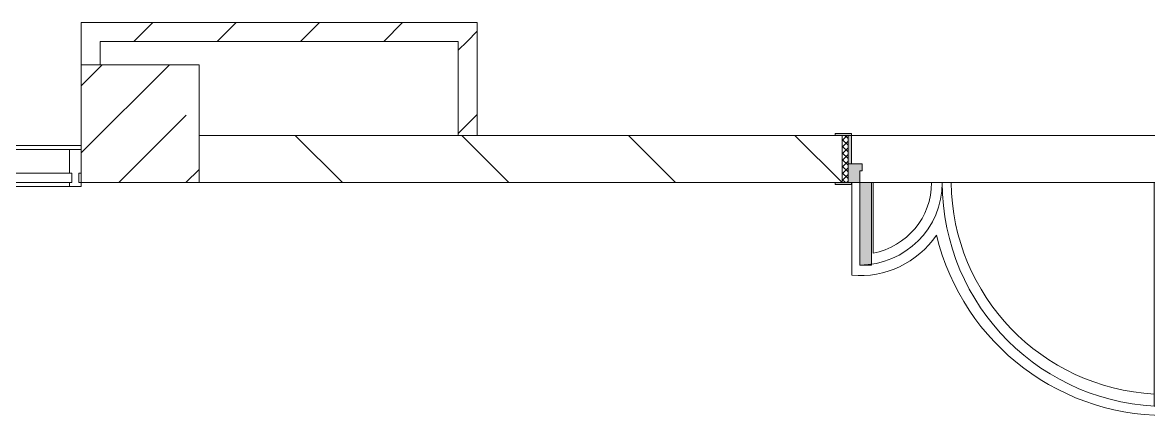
# Model space of a CAD drawing. Header units: millimetres. Extents: x -3129 to 197107, y -8553 to 29000.
# Drawn here: x 185448 to 190228, y 12411 to 14080 of the extents above; entities that cross this region are included whole.
import ezdxf

# ---------------------------------------------------------------- set-up
doc = ezdxf.new("R2010")
doc.units = ezdxf.units.MM
for name, color, linetype, lineweight, true_color in [('A-DOOR-3', 7, 'Continuous', 5, 0xaaaaaa), ('A-DOOR-4', 7, 'Continuous', 5, 0xe2e2e2), ('A-DOOR-FRAM-3', 7, 'Continuous', 5, 0xe2e2e2), ('A-DOOR-FRAM-4', 7, 'Continuous', 5, 0xaaaaaa), ('A-FLOR-3', 7, 'Continuous', 5, 0xaaaaaa)]:
    doc.layers.add(name, color=color, linetype=linetype, lineweight=lineweight, true_color=true_color)
for name, color, linetype, lineweight in [('A-GLAZ-CURT-2', 7, 'Continuous', 5), ('A-GLAZ-CWMG-4', 7, 'Continuous', 5), ('A-WALL', 7, 'Continuous', 9), ('I-WALL-6', 7, 'Continuous', 5), ('S-COLS-2', 7, 'Continuous', 5)]:
    doc.layers.add(name, color=color, linetype=linetype, lineweight=lineweight)
pattern_1 = [(45, (70097.43, 0), (-176.7767, 176.7767), [])]

# ---------------------------------------------------------------- blocks, each defined once
blk = doc.blocks.new('110_Дверь_СКБ_2Ст - Д-6_п__ ДОО_Дв_1450x2100h_Дверь из раздевальной в коридор-32371698-2_1_1_птичка')
at = {"layer": 'A-DOOR-3'}
h = blk.add_hatch(dxfattribs=at)
h.set_pattern_fill('FP_229', color=256, style=0, pattern_type=2)
h.set_pattern_definition([(225, (1576.41, -164.685), (-14.14214, 14.14214), []), (135, (1576.41, -164.685), (14.14214, 14.14214), [])])
h.paths.add_polyline_path([(737.5, -100), (737.5, 100), (712.5, 100), (712.5, -100)])
at = {"layer": 'A-DOOR-4'}
h = blk.add_hatch(color=256, dxfattribs=at)
h.paths.add_polyline_path([(-637.5, -100), (-637.5, -50), (-627.5, -50), (-627.5, -20), (-687.5, -20), (-687.5, -100)])
h.paths.add_polyline_path([(662.5, -100), (712.5, -100), (712.5, -20), (652.5, -20), (652.5, -50), (662.5, -50)])
for points in [[(-587.5, -450), (-587.5, -100), (-637.5, -100), (-637.5, -450)], [(612.5, -1050), (662.5, -1050), (662.5, -100), (612.5, -100)]]:
    blk.add_hatch(color=256, dxfattribs=at).paths.add_polyline_path(points)
at = {"layer": 'A-DOOR-FRAM-3'}
for points in [[(-672.5, 100), (-672.5, 108), (-742.5, 108), (-742.5, 100)], [(-672.5, -20), (-672.5, 100), (-687.5, 100), (-687.5, -20)], [(767.5, 100), (767.5, 108), (697.5, 108), (697.5, 100)], [(712.5, -20), (712.5, 100), (697.5, 100), (697.5, -20)], [(-672.5, -108), (-672.5, -100), (-742.5, -100), (-742.5, -108)], [(767.5, -108), (767.5, -100), (697.5, -100), (697.5, -108)]]:
    blk.add_hatch(color=256, dxfattribs=at).paths.add_polyline_path(points)
at = {"layer": 'A-DOOR-FRAM-4'}
h = blk.add_hatch(dxfattribs=at)
h.set_pattern_fill('FP_230', color=256, style=0, pattern_type=2)
h.set_pattern_definition([(315, (-546.384, -164.685), (-14.1421, -14.1421), []), (225, (-546.384, -164.685), (-14.1421, 14.1421), [])])
h.paths.add_polyline_path([(-687.5, -100), (-687.5, 100), (-712.5, 100), (-712.5, -100)])
at = {"layer": 'A-DOOR-3'}
for p, q in [((-637.5, -100), (-587.5, -100)), ((-637.5, -450), (-637.5, -100)), ((-587.5, -100), (-587.5, -450)), ((612.5, -100), (662.5, -100)), ((612.5, -1050), (612.5, -100)), ((662.5, -100), (662.5, -1050)), ((-587.5, -450), (-637.5, -450)), ((662.5, -1050), (612.5, -1050))]:
    blk.add_line(p, q, dxfattribs=at)
for centre, radius, start, end in [((-637.5, -100), 350, 270, 0), ((662.5, -100), 950, 180, 270)]:
    blk.add_arc(centre, radius, start, end, dxfattribs=at)
at = {"layer": 'A-DOOR-FRAM-4'}
for p, q in [((-742.5, 108), (-672.5, 108)), ((-742.5, 100), (-742.5, 108)), ((-672.5, 100), (-742.5, 100)), ((-712.5, 100), (-687.5, 100)), ((-712.5, -100), (-712.5, 100)), ((-687.5, 100), (-687.5, -100)), ((-687.5, 100), (-672.5, 100)), ((-687.5, -20), (-687.5, 100)), ((-672.5, 108), (-672.5, 100)), ((-672.5, 100), (-672.5, -20)), ((697.5, 100), (697.5, 108)), ((697.5, 108), (767.5, 108)), ((697.5, -20), (697.5, 100)), ((697.5, 100), (712.5, 100)), ((767.5, 100), (697.5, 100)), ((712.5, -100), (712.5, 100)), ((712.5, 100), (737.5, 100)), ((712.5, 100), (712.5, -20)), ((737.5, 100), (737.5, -100)), ((767.5, 108), (767.5, 100)), ((-687.5, -20), (-627.5, -20)), ((-687.5, -100), (-687.5, -20)), ((-672.5, -20), (-687.5, -20)), ((-627.5, -20), (-627.5, -50)), ((652.5, -20), (712.5, -20)), ((652.5, -50), (652.5, -20)), ((712.5, -20), (697.5, -20)), ((712.5, -20), (712.5, -100)), ((-637.5, -50), (-637.5, -100)), ((-627.5, -50), (-637.5, -50)), ((662.5, -50), (652.5, -50)), ((662.5, -100), (662.5, -50)), ((-742.5, -100), (-672.5, -100)), ((-742.5, -108), (-742.5, -100)), ((-672.5, -108), (-742.5, -108)), ((-687.5, -100), (-712.5, -100)), ((-637.5, -100), (-687.5, -100)), ((-672.5, -100), (-672.5, -108)), ((712.5, -100), (662.5, -100)), ((697.5, -108), (697.5, -100)), ((697.5, -100), (767.5, -100)), ((767.5, -108), (697.5, -108)), ((737.5, -100), (712.5, -100)), ((767.5, -100), (767.5, -108))]:
    blk.add_line(p, q, dxfattribs=at)
blk = doc.blocks.new('Системная панель - Стекло - 40мм-32428871-2_1_1_птичка')
at = {"layer": 'A-GLAZ-CURT-2'}
for p, q in [((749.5, 0), (-749.5, 0)), ((-749.5, 0), (-749.5, -40)), ((749.5, -40), (749.5, 0)), ((-749.5, -40), (749.5, -40))]:
    blk.add_line(p, q, dxfattribs=at)
blk = doc.blocks.new('Прямоугольный импост - Импост структурный с накладкой - 160мм Темный-32428319-2_1_1_птичка')
at = {"layer": 'A-GLAZ-CWMG-4'}
for p, q in [((0, 140), (-50, 140)), ((-50, 140), (-50, 40)), ((0, 40), (0, 140)), ((-50, 40), (-40, 40)), ((-40, 0), (-50, 0)), ((-50, 0), (-50, -17)), ((-40, 40), (-40, 0)), ((-10, 0), (-10, 40)), ((-10, 40), (0, 40)), ((0, 0), (-10, 0)), ((0, -17), (0, 0)), ((-50, -17), (0, -17))]:
    blk.add_line(p, q, dxfattribs=at)
blk = doc.blocks.new('Прямоугольный импост - Импост структурный с накладкой - 160мм Темный-32428868-2_1_1_птичка')
at = {"layer": 'A-GLAZ-CWMG-4'}
for p, q in [((114070.5, 13540), (115549.5, 13540)), ((114070.5, 13383), (115549.5, 13383))]:
    blk.add_line(p, q, dxfattribs=at)

msp = doc.modelspace()

# ---------------------------------------------------------------- hatches: boundary and pattern name
at = {"layer": 'I-WALL-6'}
h = msp.add_hatch(dxfattribs=at)
h.set_pattern_fill('FP_136', color=256, style=0, pattern_type=2)
h.set_pattern_definition(pattern_1)
h.paths.add_polyline_path([(187377.9, 14000), (187377.9, 14080), (185777.4, 14080), (185777.4, 14000), (187297.9, 14000)])
h = msp.add_hatch(dxfattribs=at)
h.set_pattern_fill('FP_136', color=256, style=0, pattern_type=2)
h.set_pattern_definition(pattern_1)
h.paths.add_polyline_path([(187377.9, 13600), (187377.9, 14000), (187297.9, 14000), (187297.9, 13600)])
h = msp.add_hatch(dxfattribs=at)
h.set_pattern_fill('FP_135', color=256, style=0, pattern_type=2)
h.set_pattern_definition([(135, (70097.43, 0), (-353.5534, -353.5534), [])])
h.paths.add_polyline_path([(186197.9, 13400), (188927.4, 13400), (188927.4, 13600), (186197.9, 13600), (186197.9, 13534.8)])
h.paths.add_polyline_path([(190377.4, 13400), (191027.4, 13400), (191027.4, 13600), (190377.4, 13600), (190377.4, 13534.8)])
at = {"layer": 'S-COLS-2'}
h = msp.add_hatch(dxfattribs=at)
h.set_pattern_fill('FP_132', color=256, style=0, pattern_type=2)
h.set_pattern_definition([(45, (70097.43, 0), (-285.1231, 285.1231), []), (45, (70382.56, 0), (-285.1231, 285.1231), [504.031, -100.806, 16.764, -84.042])])
h.paths.add_polyline_path([(186197.4, 13400), (186197.4, 13900), (185697.4, 13900), (185697.4, 13400), (185821.7, 13400)])

# ---------------------------------------------------------------- linework, layer by layer
at = {"layer": 'A-FLOR-3'}
for p, q in [((182637.4, 13557), (185697.4, 13557)), ((188968.3, 13400), (188968.3, 13006.4)), ((189058.3, 13400), (189052.4, 13400)), ((189058.3, 13100.3), (189058.3, 13400)), ((190252.4, 13400), (189306.9, 13400))]:
    msp.add_line(p, q, dxfattribs=at)
for centre, radius, start, end in [((189001.9, 13400), 305, 280.6645, 0), ((190299.9, 13411), 910, 180.6926, 267.0099), ((189001.9, 13400), 395, 265.1265, 325.5777), ((190299.9, 13411), 1000, 193.5497, 272.4376)]:
    msp.add_arc(centre, radius, start, end, dxfattribs=at)
at = {"layer": 'A-WALL'}
msp.add_line((187297.9, 13600), (187377.9, 13600), dxfattribs=at)
at = {"layer": 'I-WALL-6'}
for p, q in [((185697.4, 14080), (185697.4, 13900)), ((187377.9, 14080), (185697.4, 14080)), ((187377.9, 13600), (187377.9, 14080)), ((185777.4, 13900), (185777.4, 14000)), ((185777.4, 14000), (187297.9, 14000)), ((187297.9, 14000), (187297.9, 13600)), ((185697.4, 13900), (185777.4, 13900)), ((187297.9, 13600), (186197.9, 13600)), ((186197.9, 13600), (186197.9, 13400)), ((188897.4, 13600), (187377.9, 13600)), ((188967.4, 13600), (190337.4, 13600)), ((186197.9, 13400), (188897.4, 13400)), ((189306.9, 13400), (189058.3, 13400))]:
    msp.add_line(p, q, dxfattribs=at)
at = {"layer": 'S-COLS-2'}
for p, q in [((186197.4, 13900), (185697.4, 13900)), ((185697.4, 13900), (185697.4, 13400)), ((186197.4, 13400), (186197.4, 13900)), ((185697.4, 13400), (186197.4, 13400))]:
    msp.add_line(p, q, dxfattribs=at)

# ---------------------------------------------------------------- block references
at = {"layer": 'A-DOOR-3'}
msp.add_blockref('110_Дверь_СКБ_2Ст - Д-6_п__ ДОО_Дв_1450x2100h_Дверь из раздевальной в коридор-32371698-2_1_1_птичка', (189639.9, 13500), dxfattribs=at)
at = {"layer": 'A-GLAZ-CURT-2', "rotation": 180}
msp.add_blockref('Системная панель - Стекло - 40мм-32428871-2_1_1_птичка', (184907.4, 13400), dxfattribs=at)
at = {"layer": 'A-GLAZ-CWMG-4'}
for name, p in [('Прямоугольный импост - Импост структурный с накладкой - 160мм Темный-32428868-2_1_1_птичка', (70097.4, 0)), ('Прямоугольный импост - Импост структурный с накладкой - 160мм Темный-32428319-2_1_1_птичка', (185696.9, 13400))]:
    msp.add_blockref(name, p, dxfattribs=at)

doc.saveas('drawing.dxf')
